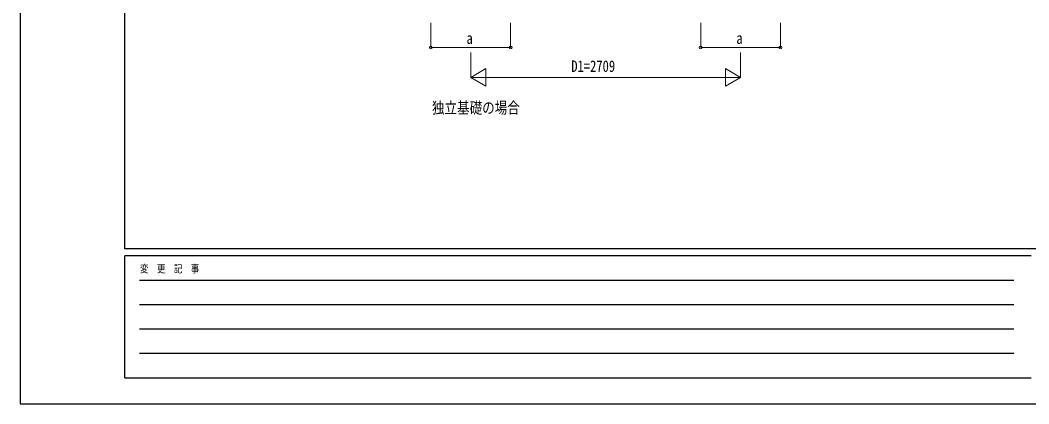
# Model space of a CAD drawing. Units: millimetres, scale not verified. Extents: x -14718 to 14718, y -10395 to 10395.
# Drawn here: x -14718 to -4592, y -10395 to -6541 of the extents above; entities that cross this region are included whole.
import ezdxf
from ezdxf.enums import TextEntityAlignment as Align

# ---------------------------------------------------------------- set-up
doc = ezdxf.new("R2010")
doc.units = ezdxf.units.MM
doc.header["$LTSCALE"] = 40
doc.layers.add('0-2_USER1', color=92, linetype='Continuous')
doc.layers.add('0-7_YKK_ZWAK', color=134, linetype='Continuous')
doc.layers.add('0-6_YKK_D', color=200, linetype='Continuous', lineweight=18)
doc.styles.add('ＭＳ ゴシック', font='')
doc.styles.get('ＭＳ ゴシック').set_extended_font_data('MS Gothic')

msp = doc.modelspace()

# ---------------------------------------------------------------- linework, layer by layer
at = {"layer": '0-6_YKK_D'}
for p, q in [((-10594.83, -6566.58), (-10594.83, -6816.58)), ((-9794.83, -6566.58), (-9794.83, -6816.58)), ((-7885.92, -6566.58), (-7885.92, -6816.58)), ((-7085.92, -6566.58), (-7085.92, -6816.58)), ((-10594.83, -6815.58), (-9794.83, -6815.58)), ((-10194.83, -6867.08), (-10194.83, -7116.58)), ((-7885.92, -6815.58), (-7085.92, -6815.58)), ((-7486.17, -6867.08), (-7486.17, -7116.58)), ((-10194.83, -7115.58), (-10043.28, -7028.08)), ((-10043.28, -7203.08), (-10043.28, -7028.08)), ((-7486.17, -7115.58), (-7637.72, -7028.08)), ((-7637.72, -7028.08), (-7637.72, -7203.08)), ((-10194.83, -7115.58), (-10043.28, -7203.08)), ((-10194.83, -7115.58), (-9891.72, -7115.58)), ((-10019.83, -7115.58), (-7661.17, -7115.58)), ((-7486.17, -7115.58), (-7789.28, -7115.58)), ((-7486.17, -7115.58), (-7637.72, -7203.08))]:
    msp.add_line(p, q, dxfattribs=at)
for centre in [(-10594.83, -6815.58), (-9794.83, -6815.58), (-7885.92, -6815.58), (-7085.92, -6815.58)]:
    msp.add_circle(centre, 14.88, dxfattribs=at)
at = {"layer": '0-7_YKK_ZWAK'}
for p, q in [((-13667.43, -8837.5), (-13667.43, 9712.5)), ((13632.57, -8837.5), (-13667.43, -8837.5)), ((-4567.43, -8907.5), (-13667.43, -8907.5)), ((-13667.43, -10132.5), (-13667.43, -8907.5)), ((-13518.68, -9152.5), (-4742.43, -9152.5)), ((-13518.68, -9397.5), (-4742.43, -9397.5)), ((-13518.68, -9642.5), (-4742.43, -9642.5)), ((-13518.68, -9887.5), (-4742.43, -9887.5)), ((-13667.43, -10132.5), (-4567.43, -10132.5))]:
    msp.add_line(p, q, dxfattribs=at)
msp.add_lwpolyline([(-14717.5, -10395), (14717.5, -10395), (14717.5, 10395), (-14717.5, 10395)], close=True, dxfattribs=at)

# ---------------------------------------------------------------- texts
at = {"layer": '0-2_USER1', "style": 'ＭＳ ゴシック', "width": 0.8}
msp.add_text('独立基礎の場合', height=115.5, dxfattribs=at).set_placement((-10583.75, -7513.58), align=Align.BOTTOM_LEFT)
at = {"layer": '0-6_YKK_D', "style": 'ＭＳ ゴシック', "width": 0.8}
for s, p in [('a', (-10236.83, -6814.58)), ('a', (-7527.92, -6814.58)), ('D1=2709', (-9184.9, -7095.58))]:
    msp.add_text(s, height=115.5, dxfattribs=at).set_placement(p, align=Align.BOTTOM_LEFT)
at = {"layer": '0-7_YKK_ZWAK', "style": 'ＭＳ ゴシック', "width": 0.8}
msp.add_text('変  更  記  事', height=76.98, dxfattribs=at).set_placement((-13514.59, -9100), align=Align.BOTTOM_LEFT)

doc.saveas('drawing.dxf')
